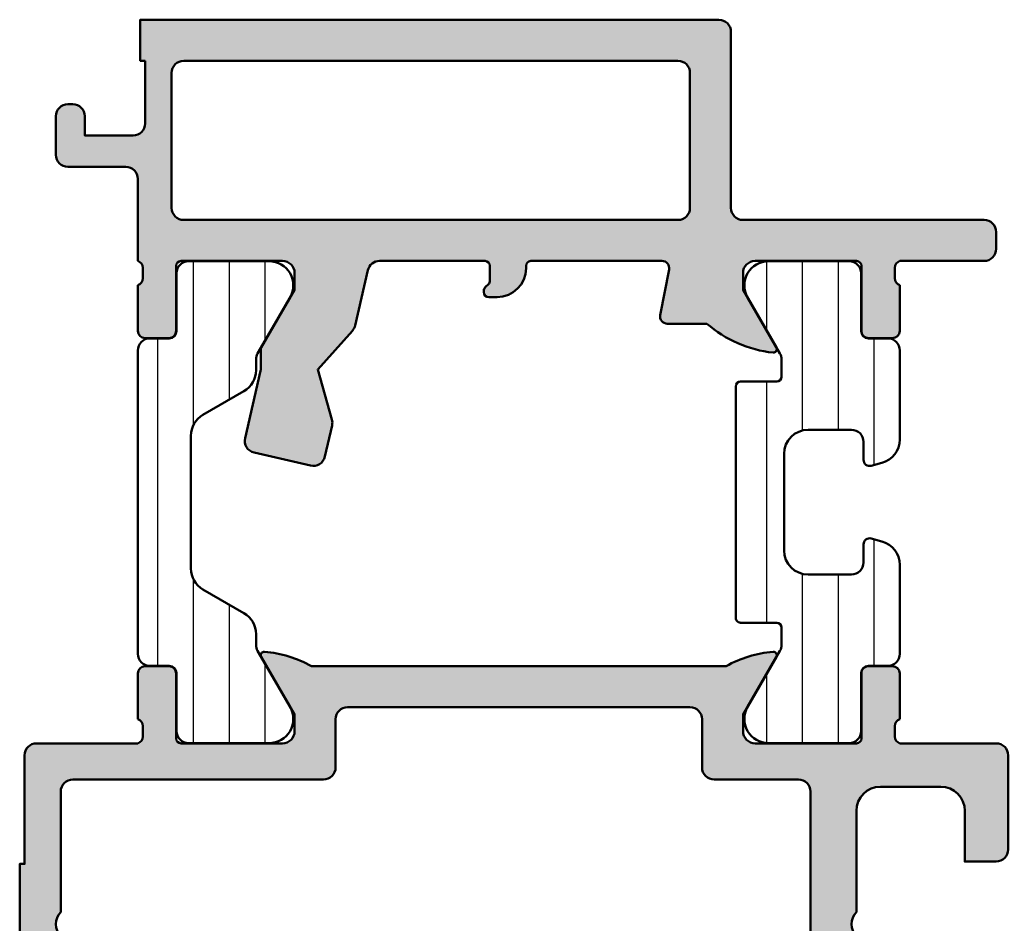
# Model space of a CAD drawing. Extents: x -29.5 to 32, y 0 to 75.
# Drawn here: x -29.5 to 11.5, y 37.5 to 75 of the extents above; entities that cross this region are included whole.
import ezdxf

# ---------------------------------------------------------------- set-up
doc = ezdxf.new("R2010")
doc.units = 0
for name, color, linetype, lineweight in [('0S-Alu contour', 7, 'Continuous', 50), ('0S-Alu hatch', 252, 'Continuous', 25), ('0S-Plastic contour', 254, 'Continuous', 50), ('0S-Plastic hatch', 253, 'Continuous', 25)]:
    doc.layers.add(name, color=color, linetype=linetype, lineweight=lineweight)
pattern_1 = [(90, (0, 0), (-1.4859, 0), [])]

# ---------------------------------------------------------------- blocks, each defined once
blk = doc.blocks.new('479980__D84203C2_9D74_4D41_885A_A0B6818175C4_')
at = {"layer": '0S-Alu hatch'}
h = blk.add_hatch(color=256, dxfattribs=at)
edge = h.paths.add_edge_path()
edge.add_ellipse((11, 44.50000000000001), major_axis=(-0.5, 0), ratio=1, start_angle=180, end_angle=269.9999999999992, ccw=False)
edge.add_line((11.50000000000001, 44.50000000000001), (11.50000000000001, 40.60000000000001))
edge.add_ellipse((11, 40.60000000000001), major_axis=(-0.5, 0), ratio=1, start_angle=90, end_angle=180, ccw=False)
edge.add_line((11, 40.1), (9.700000000000008, 40.1))
edge.add_line((9.700000000000008, 40.1), (9.700000000000008, 42.20000000000001))
edge.add_arc((8.700000000000003, 42.2), 1.000000000000007, 0, 89.99999999999959)
edge.add_line((8.700000000000008, 43.20000000000001), (6.200000000000009, 43.2))
edge.add_arc((6.20000000000002, 42.19999999999999), 1.00000000000001, 90.00000000000063, 180)
edge.add_line((5.200000000000009, 42.2), (5.200000000000009, 38.00000000000001))
edge.add_arc((5.725000000000004, 37.50000000000001), 0.7249999999999965, 136.3971810272961, 223.6028189727045)
edge.add_line((5.200000000000013, 37), (5.200000000000009, 32.80000000000001))
edge.add_arc((6.200000000000013, 32.80000000000001), 1.000000000000003, 180, 269.9999999999998)
edge.add_line((6.200000000000009, 31.80000000000001), (8.700000000000008, 31.80000000000001))
edge.add_arc((8.700000000000003, 32.80000000000001), 1.000000000000007, 270.0000000000004, 360)
edge.add_line((9.700000000000008, 32.80000000000001), (9.700000000000008, 34.90000000000001))
edge.add_line((9.700000000000008, 34.90000000000001), (11.00000000000001, 34.90000000000001))
edge.add_ellipse((11, 34.40000000000001), major_axis=(-0.5, 0), ratio=1, start_angle=180, end_angle=269.9999999999992, ccw=False)
edge.add_line((11.50000000000001, 34.40000000000001), (11.50000000000001, 30))
edge.add_arc((11.60000000000001, 29.71715728752539), 0.2999999999999932, 109.4712206344914, 180)
edge.add_line((11.30000000000001, 29.7171572875254), (11.3, 29.28284271247463))
edge.add_arc((11.60000000000002, 29.28284271247464), 0.3000000000000185, 180, 250.5287793655073)
edge.add_line((11.50000000000001, 29.00000000000001), (11.50000000000001, 27.10000000000004))
edge.add_ellipse((11.19999999999996, 27.10000000000004), major_axis=(-0.3000000000000398, 0), ratio=1, start_angle=90.00000000000142, end_angle=180, ccw=False)
edge.add_line((11.19999999999997, 26.80000000000001), (10.21000000000005, 26.80000000000001))
edge.add_ellipse((10.21000000000005, 27.10000000000004), major_axis=(-0.3000000000000398, 0), ratio=1, start_angle=0, end_angle=90, ccw=False)
edge.add_line((9.91000000000001, 27.10000000000004), (9.91000000000001, 29.8))
edge.add_arc((9.710000000000015, 29.80000000000001), 0.1999999999999957, 0, 90)
edge.add_line((9.710000000000015, 30.00000000000001), (5.500000000000007, 30.00000000000001))
edge.add_arc((5.500000000000003, 29.50000000000001), 0.4999999999999929, 89.99999999999959, 180)
edge.add_line((5.00000000000001, 29.50000000000001), (5.000000000000007, 28.80000000000001))
edge.add_line((5.000000000000007, 28.80000000000001), (6.381495457622371, 26.40717967697245))
edge.add_ellipse((6.261880215351709, 26.33811978464831), major_axis=(-0.1381197846482973, 0), ratio=1, start_angle=84.67141356133249, end_angle=209.9999999999997, ccw=False)
edge.add_ellipse((6.713390245858214, 31.17898932645382), major_axis=(-4.999999999999996, 0), ratio=1, start_angle=61.1395438069938, end_angle=84.6714135613322, ccw=False)
edge.add_line((4.300000000000014, 26.8), (-17.39999999999998, 26.79999999999999))
edge.add_ellipse((-19.81339024585817, 31.17898932645382), major_axis=(-4.999999999999998, 0), ratio=1, start_angle=95.32858643866751, end_angle=118.860456193006, ccw=False)
edge.add_ellipse((-19.36188021535169, 26.3381197846483), major_axis=(-0.1381197846482978, 0), ratio=1, start_angle=-29.999999999999716, end_angle=95.32858643866791, ccw=False)
edge.add_line((-19.48149545762235, 26.40717967697245), (-18.09999999999998, 28.80000000000001))
edge.add_line((-18.09999999999998, 28.80000000000001), (-18.09999999999998, 29.50000000000001))
edge.add_arc((-18.59999999999999, 29.50000000000001), 0.5000000000000027, 0, 90)
edge.add_line((-18.59999999999999, 30.00000000000001), (-22.80999999999999, 30.00000000000001))
edge.add_arc((-22.80999999999998, 29.8), 0.2000000000000028, 90.00000000000205, 180)
edge.add_line((-23.00999999999998, 29.8), (-23.00999999999999, 27.10000000000004))
edge.add_ellipse((-23.31000000000003, 27.10000000000004), major_axis=(-0.3000000000000398, 0), ratio=1, start_angle=90, end_angle=180, ccw=False)
edge.add_line((-23.31000000000003, 26.80000000000001), (-24.29999999999995, 26.80000000000001))
edge.add_ellipse((-24.29999999999995, 27.10000000000004), major_axis=(-0.3000000000000398, 0), ratio=1, start_angle=0, end_angle=90, ccw=False)
edge.add_line((-24.59999999999999, 27.10000000000004), (-24.59999999999999, 29))
edge.add_arc((-24.69999999999999, 29.28284271247462), 0.2999999999999998, 289.471220634491, 360)
edge.add_line((-24.39999999999999, 29.28284271247462), (-24.39999999999999, 29.71715728752538))
edge.add_arc((-24.7, 29.71715728752537), 0.3000000000000069, 0, 70.52877936550946)
edge.add_line((-24.59999999999999, 30), (-28.79999999999999, 30))
edge.add_ellipse((-28.8, 30.5), major_axis=(-0.5, 0), ratio=1, start_angle=0, end_angle=90.0000000000008, ccw=False)
edge.add_line((-29.3, 30.5), (-29.29999999999999, 35))
edge.add_line((-29.29999999999999, 35), (-29.49999999999999, 35))
edge.add_line((-29.49999999999999, 35), (-29.49999999999999, 40))
edge.add_line((-29.49999999999999, 40), (-29.29999999999999, 40))
edge.add_line((-29.29999999999999, 40), (-29.29999999999999, 44.5))
edge.add_ellipse((-28.79999999999999, 44.5), major_axis=(-0.5, 0), ratio=1, start_angle=270, end_angle=360, ccw=False)
edge.add_line((-28.79999999999999, 45), (-24.59999999999999, 45))
edge.add_arc((-24.69999999999999, 45.28284271247462), 0.2999999999999999, 289.471220634491, 360)
edge.add_line((-24.39999999999999, 45.28284271247462), (-24.39999999999999, 45.71715728752538))
edge.add_arc((-24.69999999999999, 45.71715728752538), 0.3000000000000024, 0, 70.52877936550902)
edge.add_line((-24.59999999999999, 46), (-24.59999999999999, 47.89999999999996))
edge.add_ellipse((-24.29999999999995, 47.89999999999996), major_axis=(-0.3000000000000416, 0), ratio=1, start_angle=270, end_angle=360, ccw=False)
edge.add_line((-24.29999999999995, 48.2), (-23.31000000000003, 48.2))
edge.add_ellipse((-23.31000000000003, 47.89999999999996), major_axis=(-0.3000000000000362, 0), ratio=1, start_angle=180, end_angle=270, ccw=False)
edge.add_line((-23.00999999999999, 47.89999999999996), (-23.00999999999999, 45.2))
edge.add_arc((-22.80999999999999, 45.2), 0.199999999999998, 180, 270)
edge.add_line((-22.80999999999999, 45), (-18.59999999999999, 45))
edge.add_arc((-18.59999999999999, 45.49999999999999), 0.5, 270, 360)
edge.add_line((-18.09999999999998, 45.49999999999999), (-18.09999999999998, 46.2))
edge.add_line((-18.09999999999998, 46.2), (-19.48149545762236, 48.59282032302755))
edge.add_ellipse((-19.36188021535169, 48.6618802153517), major_axis=(-0.1381197846482984, 0), ratio=1, start_angle=-95.3285864386674, end_angle=29.999999999999773, ccw=False)
edge.add_ellipse((-19.81339024585821, 43.82101067354618), major_axis=(-5.000000000000002, 0), ratio=1, start_angle=241.13954380699352, end_angle=264.6714135613321, ccw=False)
edge.add_line((-17.39999999999998, 48.2), (-0.1999999999999886, 48.2))
edge.add_ellipse((2.213390245858242, 43.82101067354621), major_axis=(-4.999999999999987, 0), ratio=1, start_angle=275.32858643866814, end_angle=298.8604561930067, ccw=False)
edge.add_ellipse((1.761880215351709, 48.66188021535171), major_axis=(-0.1381197846482978, 0), ratio=1, start_angle=150.0000000000004, end_angle=275.3285864386676, ccw=False)
edge.add_line((1.881495457622371, 48.59282032302756), (0.5000000000000071, 46.2))
edge.add_line((0.5000000000000071, 46.2), (0.5000000000000142, 45.5))
edge.add_arc((1.000000000000003, 45.49999999999999), 0.4999999999999894, 180, 270.0000000000004)
edge.add_line((1.000000000000007, 45), (5.210000000000007, 45.00000000000001))
edge.add_arc((5.210000000000004, 45.20000000000002), 0.1999999999999993, 270.000000000001, 360)
edge.add_line((5.410000000000003, 45.20000000000001), (5.410000000000003, 47.89999999999997))
edge.add_ellipse((5.710000000000043, 47.89999999999996), major_axis=(-0.3000000000000398, 0), ratio=1, start_angle=269.99999999999727, end_angle=360, ccw=False)
edge.add_line((5.710000000000057, 48.2), (6.699999999999967, 48.20000000000001))
edge.add_ellipse((6.699999999999967, 47.89999999999997), major_axis=(-0.3000000000000398, 0), ratio=1, start_angle=180, end_angle=270, ccw=False)
edge.add_line((7.000000000000007, 47.89999999999997), (7.000000000000007, 46.00000000000001))
edge.add_arc((7.100000000000001, 45.71715728752539), 0.2999999999999976, 109.4712206344897, 180)
edge.add_line((6.8, 45.71715728752539), (6.800000000000004, 45.28284271247463))
edge.add_arc((7.100000000000001, 45.28284271247462), 0.2999999999999971, 180, 250.5287793655103)
edge.add_line((7.000000000000007, 45), (11.00000000000001, 45))
edge = h.paths.add_edge_path()
edge.add_arc((-1.699999999999995, 46), 0.5, 0, 89.9999999999992)
edge.add_line((-1.699999999999988, 46.5), (-15.89999999999998, 46.5))
edge.add_arc((-15.89999999999998, 46), 0.5000000000000018, 90, 180)
edge.add_line((-16.39999999999998, 46), (-16.39999999999998, 44))
edge.add_ellipse((-16.89999999999998, 44), major_axis=(-0.5000000000000036, 0), ratio=1, start_angle=90, end_angle=180, ccw=False)
edge.add_line((-16.89999999999998, 43.5), (-27.29999999999999, 43.5))
edge.add_arc((-27.29999999999999, 43), 0.5, 90, 180)
edge.add_line((-27.79999999999999, 43), (-27.79999999999999, 38))
edge.add_arc((-27.27499999999999, 37.5), 0.7249999999999986, 136.3971810272962, 223.6028189727037)
edge.add_line((-27.79999999999999, 37), (-27.79999999999999, 32))
edge.add_arc((-27.29999999999999, 32), 0.5, 180, 269.9999999999992)
edge.add_line((-27.3, 31.5), (-16.89999999999999, 31.5))
edge.add_ellipse((-16.89999999999999, 31), major_axis=(-0.5000000000000071, 0), ratio=1, start_angle=180, end_angle=270, ccw=False)
edge.add_line((-16.39999999999999, 31), (-16.39999999999998, 29))
edge.add_arc((-15.89999999999998, 29), 0.5, 180, 269.9999999999992)
edge.add_line((-15.89999999999999, 28.5), (2.800000000000011, 28.5))
edge.add_arc((2.800000000000004, 29), 0.5, 270.0000000000008, 360)
edge.add_line((3.300000000000004, 29), (3.3, 43))
edge.add_arc((2.800000000000004, 43), 0.4999999999999965, 0, 89.9999999999992)
edge.add_line((2.800000000000011, 43.5), (-0.6999999999999958, 43.5))
edge.add_ellipse((-0.6999999999999958, 44), major_axis=(-0.5, 0), ratio=1, start_angle=0, end_angle=90, ccw=False)
edge.add_line((-1.199999999999995, 44), (-1.199999999999995, 46))
at = {"layer": '0S-Alu contour', "color": 7}
for points in [[(-18.09999999999998, 45.49999999999999), (-18.09999999999998, 46.2), (-19.48149545762236, 48.59282032302755)], [(1.881495457622371, 48.59282032302756), (0.5000000000000071, 46.2), (0.5000000000000142, 45.5)], [(-24.29999999999995, 48.2), (-23.31000000000003, 48.2)], [(-17.39999999999998, 48.2), (-0.1999999999999886, 48.2)], [(5.710000000000057, 48.2), (6.699999999999967, 48.20000000000001)], [(-24.59999999999999, 46), (-24.59999999999999, 47.89999999999996)], [(-23.00999999999999, 47.89999999999996), (-23.00999999999999, 45.2)], [(5.410000000000003, 45.20000000000001), (5.410000000000003, 47.89999999999997)], [(7.000000000000007, 47.89999999999997), (7.000000000000007, 46.00000000000001)], [(-1.699999999999988, 46.5), (-15.89999999999998, 46.5)], [(-16.39999999999998, 46), (-16.39999999999998, 44)], [(-1.199999999999995, 44), (-1.199999999999995, 46)], [(-24.39999999999999, 45.28284271247462), (-24.39999999999999, 45.71715728752538)], [(6.8, 45.71715728752539), (6.800000000000004, 45.28284271247463)], [(-28.79999999999999, 45), (-24.59999999999999, 45)], [(-22.80999999999999, 45), (-18.59999999999999, 45)], [(1.000000000000007, 45), (5.210000000000007, 45.00000000000001)], [(7.000000000000007, 45), (11.00000000000001, 45)], [(-29.3, 30.5), (-29.29999999999999, 35), (-29.49999999999999, 35), (-29.49999999999999, 40), (-29.29999999999999, 40), (-29.29999999999999, 44.5)], [(11.50000000000001, 44.50000000000001), (11.50000000000001, 40.60000000000001)], [(-16.89999999999998, 43.5), (-27.29999999999999, 43.5)], [(2.800000000000011, 43.5), (-0.6999999999999958, 43.5)], [(8.700000000000008, 43.20000000000001), (6.200000000000009, 43.2)], [(-27.79999999999999, 43), (-27.79999999999999, 38)], [(3.300000000000004, 29), (3.3, 43)], [(5.200000000000009, 42.2), (5.200000000000009, 38.00000000000001)], [(11, 40.1), (9.700000000000008, 40.1), (9.700000000000008, 42.20000000000001)], [(-27.79999999999999, 37), (-27.79999999999999, 32)], [(5.200000000000013, 37), (5.200000000000009, 32.80000000000001)], [(9.700000000000008, 32.80000000000001), (9.700000000000008, 34.90000000000001), (11.00000000000001, 34.90000000000001)], [(11.50000000000001, 34.40000000000001), (11.50000000000001, 30)], [(6.200000000000009, 31.80000000000001), (8.700000000000008, 31.80000000000001)], [(-27.3, 31.5), (-16.89999999999999, 31.5)], [(-16.39999999999999, 31), (-16.39999999999998, 29)], [(-24.59999999999999, 30), (-28.79999999999999, 30)], [(-18.59999999999999, 30.00000000000001), (-22.80999999999999, 30.00000000000001)], [(9.710000000000015, 30.00000000000001), (5.500000000000007, 30.00000000000001)], [(-24.39999999999999, 29.28284271247462), (-24.39999999999999, 29.71715728752538)], [(-23.00999999999998, 29.8), (-23.00999999999999, 27.10000000000004)], [(9.91000000000001, 27.10000000000004), (9.91000000000001, 29.8)], [(11.30000000000001, 29.7171572875254), (11.3, 29.28284271247463)], [(-19.48149545762235, 26.40717967697245), (-18.09999999999998, 28.80000000000001), (-18.09999999999998, 29.50000000000001)], [(5.00000000000001, 29.50000000000001), (5.000000000000007, 28.80000000000001), (6.381495457622371, 26.40717967697245)], [(-24.59999999999999, 27.10000000000004), (-24.59999999999999, 29)], [(11.50000000000001, 29.00000000000001), (11.50000000000001, 27.10000000000004)], [(-15.89999999999999, 28.5), (2.800000000000011, 28.5)], [(-23.31000000000003, 26.80000000000001), (-24.29999999999995, 26.80000000000001)], [(4.300000000000014, 26.8), (-17.39999999999998, 26.79999999999999)], [(11.19999999999997, 26.80000000000001), (10.21000000000005, 26.80000000000001)]]:
    blk.add_lwpolyline(points, dxfattribs=at)
at = {"layer": '0S-Alu contour', "color": 7, "extrusion": (0, 0, -1)}
for centre, radius, start, end in [((19.36188021535169, 48.6618802153517), 0.1381197846482984, 330.0000000000003, 95.32858643866736), ((19.81339024585821, 43.82101067354618), 5.000000000000003, 95.32858643866793, 118.8604561930065), ((-2.213390245858242, 43.82101067354621), 4.999999999999987, 61.13954380699329, 84.67141356133187), ((-1.761880215351709, 48.66188021535171), 0.1381197846482978, 84.67141356133236, 209.9999999999997), ((24.29999999999995, 47.89999999999996), 0.3000000000000416, 0, 90), ((23.31000000000003, 47.89999999999996), 0.3000000000000362, 90, 180), ((-5.710000000000043, 47.89999999999996), 0.3000000000000398, 0, 90.00000000000273), ((-6.699999999999967, 47.89999999999997), 0.3000000000000398, 90, 180), ((28.79999999999999, 44.5), 0.5, 0, 90), ((-11, 44.50000000000001), 0.5, 90.00000000000081, 180), ((16.89999999999998, 44), 0.5000000000000036, 180, 270), ((0.6999999999999958, 44), 0.5, 270, 0), ((-11, 40.60000000000001), 0.5, 180, 270), ((-11, 34.40000000000001), 0.5, 90.00000000000081, 180), ((16.89999999999999, 31), 0.5000000000000071, 90, 180), ((28.8, 30.5), 0.5, 269.9999999999992, 0), ((24.29999999999995, 27.10000000000004), 0.3000000000000398, 270, 0), ((23.31000000000003, 27.10000000000004), 0.3000000000000398, 180, 270), ((-10.21000000000005, 27.10000000000004), 0.3000000000000398, 270, 0), ((-11.19999999999996, 27.10000000000004), 0.3000000000000398, 180, 269.9999999999986), ((19.81339024585817, 31.17898932645382), 4.999999999999998, 241.139543806994, 264.6714135613325), ((-6.713390245858214, 31.17898932645382), 4.999999999999996, 275.3285864386678, 298.8604561930062), ((19.36188021535169, 26.3381197846483), 0.1381197846482978, 264.6714135613321, 29.9999999999997), ((-6.261880215351709, 26.33811978464831), 0.1381197846482973, 150.0000000000003, 275.3285864386676)]:
    blk.add_arc(centre, radius, start, end, dxfattribs=at)
at = {"layer": '0S-Alu contour', "color": 7}
for centre, radius, start, end in [((-15.89999999999998, 46), 0.5000000000000018, 90, 180), ((-1.699999999999995, 46), 0.5, 0, 89.9999999999992), ((-24.69999999999999, 45.71715728752538), 0.3000000000000024, 0, 70.52877936550902), ((7.100000000000001, 45.71715728752539), 0.2999999999999976, 109.4712206344897, 180), ((-24.69999999999999, 45.28284271247462), 0.2999999999999999, 289.471220634491, 0), ((-22.80999999999999, 45.2), 0.199999999999998, 180, 270), ((-18.59999999999999, 45.49999999999999), 0.5, 270, 0), ((1.000000000000003, 45.49999999999999), 0.4999999999999894, 180, 270.0000000000004), ((5.210000000000004, 45.20000000000002), 0.1999999999999993, 270.000000000001, 0), ((7.100000000000001, 45.28284271247462), 0.2999999999999971, 180, 250.5287793655103), ((-27.29999999999999, 43), 0.5, 90, 180), ((2.800000000000004, 43), 0.4999999999999965, 0, 89.9999999999992), ((6.20000000000002, 42.19999999999999), 1.00000000000001, 90.00000000000063, 180), ((8.700000000000003, 42.2), 1.000000000000007, 0, 89.99999999999959), ((-27.27499999999999, 37.5), 0.7249999999999986, 136.3971810272962, 223.6028189727037), ((5.725000000000004, 37.50000000000001), 0.7249999999999965, 136.3971810272961, 223.6028189727045), ((6.200000000000013, 32.80000000000001), 1.000000000000003, 180, 269.9999999999998), ((8.700000000000003, 32.80000000000001), 1.000000000000007, 270.0000000000004, 0), ((-27.29999999999999, 32), 0.5, 180, 269.9999999999992), ((-24.7, 29.71715728752537), 0.3000000000000069, 0, 70.52877936550946), ((-22.80999999999998, 29.8), 0.2000000000000028, 90.00000000000205, 180), ((-18.59999999999999, 29.50000000000001), 0.5000000000000027, 0, 90), ((5.500000000000003, 29.50000000000001), 0.4999999999999929, 89.99999999999959, 180), ((9.710000000000015, 29.80000000000001), 0.1999999999999957, 0, 90), ((11.60000000000001, 29.71715728752539), 0.2999999999999932, 109.4712206344914, 180), ((-24.69999999999999, 29.28284271247462), 0.2999999999999998, 289.471220634491, 0), ((11.60000000000002, 29.28284271247464), 0.3000000000000185, 180, 250.5287793655073), ((-15.89999999999998, 29), 0.5, 180, 269.9999999999992), ((2.800000000000004, 29), 0.5, 270.0000000000008, 0)]:
    blk.add_arc(centre, radius, start, end, dxfattribs=at)
blk = doc.blocks.new('479940__AF0A92AA_704C_4E1C_937F_1E210D5FFF1D_')
at = {"layer": '0S-Alu hatch'}
h = blk.add_hatch(color=256, dxfattribs=at)
edge = h.paths.add_edge_path()
edge.add_line((-24.3, 73.3), (-24.5, 73.3))
edge.add_line((-24.5, 73.3), (-24.5, 75))
edge.add_line((-24.5, 75), (-0.5, 75))
edge.add_ellipse((-0.5, 74.5), major_axis=(-0.5000000000000008, 0), ratio=1, start_angle=180, end_angle=270, ccw=False)
edge.add_line((3.6e-15, 74.5), (3.6e-15, 67.2))
edge.add_arc((0.5, 67.2), 0.4999999999999965, 180, 270)
edge.add_line((0.5, 66.7), (10.50000000000001, 66.7))
edge.add_ellipse((10.50000000000002, 66.2), major_axis=(-0.4999999999999965, 0), ratio=1, start_angle=180, end_angle=270.0000000000008, ccw=False)
edge.add_line((11.00000000000001, 66.2), (11.00000000000001, 65.5))
edge.add_ellipse((10.50000000000002, 65.5), major_axis=(-0.4999999999999929, 0), ratio=1, start_angle=89.9999999999992, end_angle=180, ccw=False)
edge.add_line((10.50000000000001, 65.00000000000001), (7.000000000000014, 65))
edge.add_arc((7.100000000000015, 64.71715728752538), 0.2999999999999999, 109.471220634491, 180)
edge.add_line((6.800000000000018, 64.71715728752538), (6.800000000000022, 64.28284271247462))
edge.add_arc((7.100000000000015, 64.28284271247462), 0.2999999999999936, 180, 250.528779365509)
edge.add_line((7.000000000000014, 64), (7.000000000000007, 62.10000000000004))
edge.add_ellipse((6.69999999999997, 62.10000000000004), major_axis=(-0.3000000000000362, 0), ratio=1, start_angle=90.00000000000068, end_angle=180, ccw=False)
edge.add_line((6.699999999999974, 61.79999999999999), (5.710000000000047, 61.79999999999999))
edge.add_ellipse((5.71000000000005, 62.10000000000004), major_axis=(-0.3000000000000398, 0), ratio=1, start_angle=0, end_angle=89.99999999999937, ccw=False)
edge.add_line((5.41000000000001, 62.10000000000004), (5.41000000000001, 64.8))
edge.add_arc((5.210000000000015, 64.8), 0.1999999999999957, 0, 90)
edge.add_line((5.210000000000015, 65), (1.00000000000001, 65))
edge.add_arc((1.000000000000014, 64.5), 0.4999999999999983, 90.0000000000004, 180)
edge.add_line((0.5000000000000142, 64.5), (0.5000000000000142, 63.79999999999999))
edge.add_line((0.5000000000000142, 63.79999999999999), (1.881495457622378, 61.40717967697245))
edge.add_ellipse((1.761880215351713, 61.3381197846483), major_axis=(-0.1381197846482996, 0), ratio=1, start_angle=83.85931894597479, end_angle=209.999999999999, ccw=False)
edge.add_ellipse((2.28195574941586, 66.17210371793735), major_axis=(-5.000000000000038, 0), ratio=1, start_angle=48.97478133620422, end_angle=83.85931894597269, ccw=False)
edge.add_line((-0.9999999999999857, 62.40000000000001), (-2.64145970253017, 62.4))
edge.add_ellipse((-2.641459702530177, 62.7), major_axis=(-0.3000000000000024, 0), ratio=1, start_angle=-10.999999999999318, end_angle=90.00000000000142, ccw=False)
edge.add_line((-2.935947857564478, 62.75724269861296), (-2.569440946193566, 64.64275730138704))
edge.add_arc((-2.863929101227867, 64.7), 0.3000000000000017, 348.9999999999994, 450)
edge.add_line((-2.863929101227867, 65), (-8.299999999999997, 65))
edge.add_arc((-8.299999999999997, 64.8), 0.2000000000000011, 90, 180)
edge.add_line((-8.499999999999991, 64.8), (-8.5, 64.7))
edge.add_ellipse((-9.699999999999996, 64.7), major_axis=(-1.200000000000001, 0), ratio=1, start_angle=90, end_angle=180, ccw=False)
edge.add_line((-9.699999999999996, 63.5), (-10.04999999999999, 63.5))
edge.add_ellipse((-10.04999999999999, 63.7), major_axis=(-0.1999999999999993, 0), ratio=1, start_angle=0, end_angle=90, ccw=False)
edge.add_line((-10.24999999999999, 63.7), (-10.24999999999999, 63.76715728752538))
edge.add_ellipse((-10.04999999999999, 63.76715728752538), major_axis=(-0.2000000000000028, 0), ratio=1, start_angle=315, end_angle=360, ccw=False)
edge.add_line((-10.1914213562373, 63.90857864376268), (-10.05857864376269, 64.04142135623731))
edge.add_arc((-10.19999999999999, 64.18284271247462), 0.1999999999999996, 314.9999999999971, 360)
edge.add_line((-9.999999999999991, 64.18284271247462), (-9.999999999999991, 64.8))
edge.add_arc((-10.19999999999999, 64.8), 0.2000000000000028, 0, 90)
edge.add_line((-10.19999999999999, 65), (-14.5739412151035, 65))
edge.add_arc((-14.5739412151035, 64.5), 0.5, 90, 167.0000000000011)
edge.add_line((-15.06112624749613, 64.61247552717192), (-15.58890127201102, 62.32643074143592))
edge.add_ellipse((-16.07608630440367, 62.43890626860787), major_axis=(-0.5000000000000435, 0), ratio=1, start_angle=138.1892062570281, end_angle=166.9999999999989, ccw=False)
edge.add_line((-15.70341109398674, 62.10556982064466), (-17.13950055207518, 60.5))
edge.add_line((-17.13950055207518, 60.5), (-16.55258738071822, 58.42738322165302))
edge.add_ellipse((-17.03367072200445, 58.29115246617949), major_axis=(-0.5000000000000036, 0), ratio=1, start_angle=167.0000000000005, end_angle=195.810793742973, ccw=False)
edge.add_line((-16.54648568961183, 58.17867693900756), (-16.844571723946, 56.88752447282806))
edge.add_ellipse((-17.33175675633861, 57), major_axis=(-0.4999999999999979, 0), ratio=1, start_angle=77.00000000000023, end_angle=166.9999999999992, ccw=False)
edge.add_line((-17.44423228351054, 56.51281496760738), (-19.78272043899511, 57.05269749803266))
edge.add_ellipse((-19.67024491182317, 57.53988253042527), major_axis=(-0.5, 0), ratio=1, start_angle=-12.999999999999716, end_angle=76.99999999999937, ccw=False)
edge.add_line((-20.1574299442158, 57.6523580575972), (-19.51281496760737, 60.44449227697889))
edge.add_arc((-19.99999999999998, 60.55696780415082), 0.4999999999999975, 346.9999999999992, 360)
edge.add_line((-19.49999999999998, 60.55696780415082), (-19.49999999999998, 61.33811978464828))
edge.add_ellipse((-19.36188021535169, 61.33811978464828), major_axis=(-0.1381197846482927, 0), ratio=1, start_angle=329.9999999999988, end_angle=360, ccw=False)
edge.add_line((-19.48149545762234, 61.40717967697243), (-18.09999999999998, 63.79999999999999))
edge.add_line((-18.09999999999998, 63.79999999999999), (-18.09999999999998, 64.5))
edge.add_arc((-18.59999999999998, 64.5), 0.5000000000000027, 0, 90)
edge.add_line((-18.59999999999998, 65), (-22.81, 65))
edge.add_arc((-22.81, 64.8), 0.1999999999999993, 90, 180)
edge.add_line((-23.01000000000001, 64.8), (-23.01000000000001, 62.10000000000004))
edge.add_ellipse((-23.31000000000004, 62.10000000000004), major_axis=(-0.3000000000000402, 0), ratio=1, start_angle=90, end_angle=180, ccw=False)
edge.add_line((-23.31000000000004, 61.79999999999999), (-24.29999999999996, 61.79999999999999))
edge.add_ellipse((-24.29999999999996, 62.10000000000004), major_axis=(-0.3000000000000398, 0), ratio=1, start_angle=0, end_angle=90, ccw=False)
edge.add_line((-24.6, 62.10000000000004), (-24.6, 64))
edge.add_arc((-24.7, 64.28284271247462), 0.2999999999999972, 289.4712206344897, 360)
edge.add_line((-24.4, 64.28284271247462), (-24.4, 64.71715728752538))
edge.add_arc((-24.70000000000001, 64.71715728752538), 0.3000000000000031, 0, 70.52877936550773)
edge.add_line((-24.59999999999999, 65), (-24.59999999999999, 68.4))
edge.add_arc((-25.1, 68.4), 0.5000000000000006, 0, 90)
edge.add_line((-25.1, 68.9), (-27.5, 68.9))
edge.add_ellipse((-27.5, 69.39999999999999), major_axis=(-0.4999999999999992, 0), ratio=1, start_angle=0, end_angle=90, ccw=False)
edge.add_line((-28, 69.4), (-28, 71))
edge.add_ellipse((-27.5, 71), major_axis=(-0.4999999999999987, 0), ratio=1, start_angle=270, end_angle=360, ccw=False)
edge.add_line((-27.5, 71.5), (-27.3, 71.5))
edge.add_ellipse((-27.3, 71), major_axis=(-0.4999999999999992, 0), ratio=1, start_angle=180, end_angle=270, ccw=False)
edge.add_line((-26.8, 71), (-26.8, 70.2))
edge.add_line((-26.8, 70.2), (-24.8, 70.2))
edge.add_arc((-24.8, 70.7), 0.5, 270, 360)
edge.add_line((-24.3, 70.7), (-24.3, 73.3))
edge = h.paths.add_edge_path()
edge.add_arc((-2.199999999999995, 72.80000000000001), 0.4999999999999965, 0, 90)
edge.add_line((-2.199999999999995, 73.30000000000001), (-22.7, 73.3))
edge.add_arc((-22.7, 72.8), 0.4999999999999996, 90.00000000000081, 180)
edge.add_line((-23.2, 72.8), (-23.2, 67.19999999999997))
edge.add_arc((-22.7, 67.19999999999997), 0.5, 180, 270)
edge.add_line((-22.7, 66.69999999999999), (-2.199999999999988, 66.7))
edge.add_arc((-2.199999999999988, 67.2), 0.4999999999999992, 270, 360)
edge.add_line((-1.699999999999988, 67.2), (-1.700000000000002, 72.80000000000001))
at = {"layer": '0S-Alu contour', "color": 7}
for points in [[(-24.3, 73.3), (-24.5, 73.3), (-24.5, 75), (-0.5, 75)], [(3.6e-15, 74.5), (3.6e-15, 67.2)], [(-24.3, 70.7), (-24.3, 73.3)], [(-2.199999999999995, 73.30000000000001), (-22.7, 73.3)], [(-23.2, 72.8), (-23.2, 67.19999999999997)], [(-1.699999999999988, 67.2), (-1.700000000000002, 72.80000000000001)], [(-27.5, 71.5), (-27.3, 71.5)], [(-28, 69.4), (-28, 71)], [(-26.8, 71), (-26.8, 70.2), (-24.8, 70.2)], [(-25.1, 68.9), (-27.5, 68.9)], [(-24.59999999999999, 65), (-24.59999999999999, 68.4)], [(-22.7, 66.69999999999999), (-2.199999999999988, 66.7)], [(0.5, 66.7), (10.50000000000001, 66.7)], [(11.00000000000001, 66.2), (11.00000000000001, 65.5)], [(-23.01000000000001, 64.8), (-23.01000000000001, 62.10000000000004)], [(-18.59999999999998, 65), (-22.81, 65)], [(-10.19999999999999, 65), (-14.5739412151035, 65)], [(-9.999999999999991, 64.18284271247462), (-9.999999999999991, 64.8)], [(-8.499999999999991, 64.8), (-8.5, 64.7)], [(-2.863929101227867, 65), (-8.299999999999997, 65)], [(5.210000000000015, 65), (1.00000000000001, 65)], [(5.41000000000001, 62.10000000000004), (5.41000000000001, 64.8)], [(10.50000000000001, 65.00000000000001), (7.000000000000014, 65)], [(-24.4, 64.28284271247462), (-24.4, 64.71715728752538)], [(-19.48149545762234, 61.40717967697243), (-18.09999999999998, 63.79999999999999), (-18.09999999999998, 64.5)], [(-15.06112624749613, 64.61247552717192), (-15.58890127201102, 62.32643074143592)], [(-2.935947857564478, 62.75724269861296), (-2.569440946193566, 64.64275730138704)], [(0.5000000000000142, 64.5), (0.5000000000000142, 63.79999999999999), (1.881495457622378, 61.40717967697245)], [(6.800000000000018, 64.71715728752538), (6.800000000000022, 64.28284271247462)], [(-24.6, 62.10000000000004), (-24.6, 64)], [(-10.1914213562373, 63.90857864376268), (-10.05857864376269, 64.04142135623731)], [(7.000000000000014, 64), (7.000000000000007, 62.10000000000004)], [(-10.24999999999999, 63.7), (-10.24999999999999, 63.76715728752538)], [(-9.699999999999996, 63.5), (-10.04999999999999, 63.5)], [(-0.9999999999999857, 62.40000000000001), (-2.64145970253017, 62.4)], [(-15.70341109398674, 62.10556982064466), (-17.13950055207518, 60.5), (-16.55258738071822, 58.42738322165302)], [(-23.31000000000004, 61.79999999999999), (-24.29999999999996, 61.79999999999999)], [(6.699999999999974, 61.79999999999999), (5.710000000000047, 61.79999999999999)], [(-19.49999999999998, 60.55696780415082), (-19.49999999999998, 61.33811978464828)], [(-20.1574299442158, 57.6523580575972), (-19.51281496760737, 60.44449227697889)], [(-16.54648568961183, 58.17867693900756), (-16.844571723946, 56.88752447282806)], [(-17.44423228351054, 56.51281496760738), (-19.78272043899511, 57.05269749803266)]]:
    blk.add_lwpolyline(points, dxfattribs=at)
at = {"layer": '0S-Alu contour', "color": 7, "extrusion": (0, 0, -1)}
for centre, radius, start, end in [((0.5, 74.5), 0.5000000000000008, 90, 180), ((27.5, 71), 0.4999999999999987, 0, 90), ((27.3, 71), 0.4999999999999992, 90, 180), ((27.5, 69.39999999999999), 0.4999999999999992, 270, 0), ((-10.50000000000002, 66.2), 0.4999999999999965, 89.9999999999992, 180), ((-10.50000000000002, 65.5), 0.4999999999999929, 180, 270.0000000000008), ((9.699999999999996, 64.7), 1.200000000000001, 180, 270), ((10.04999999999999, 63.76715728752538), 0.2000000000000028, 0, 45), ((10.04999999999999, 63.7), 0.1999999999999993, 270, 0), ((2.641459702530177, 62.7), 0.3000000000000025, 269.9999999999986, 10.99999999999929), ((16.07608630440367, 62.43890626860787), 0.5000000000000435, 193.0000000000012, 221.8107937429719), ((-2.28195574941586, 66.17210371793735), 5.000000000000038, 276.1406810540273, 311.0252186637958), ((24.29999999999996, 62.10000000000004), 0.3000000000000398, 270, 0), ((23.31000000000004, 62.10000000000004), 0.3000000000000402, 180, 270), ((-5.71000000000005, 62.10000000000004), 0.3000000000000398, 270.0000000000007, 0), ((-6.69999999999997, 62.10000000000004), 0.3000000000000362, 180, 269.9999999999993), ((19.36188021535169, 61.33811978464828), 0.1381197846482927, 0, 30.00000000000119), ((-1.761880215351713, 61.3381197846483), 0.1381197846482996, 150.000000000001, 276.1406810540253), ((17.03367072200445, 58.29115246617949), 0.5000000000000036, 164.189206257027, 192.9999999999996), ((19.67024491182317, 57.53988253042527), 0.5, 283.0000000000006, 12.99999999999965), ((17.33175675633861, 57), 0.4999999999999979, 193.0000000000008, 282.9999999999998)]:
    blk.add_arc(centre, radius, start, end, dxfattribs=at)
at = {"layer": '0S-Alu contour', "color": 7}
for centre, radius, start, end in [((-22.7, 72.8), 0.4999999999999996, 90.00000000000081, 180), ((-2.199999999999995, 72.80000000000001), 0.4999999999999965, 0, 90), ((-24.8, 70.7), 0.5, 270, 0), ((-25.1, 68.4), 0.5000000000000006, 0, 90), ((-22.7, 67.19999999999997), 0.5, 180, 270), ((-2.199999999999988, 67.2), 0.4999999999999992, 270, 0), ((0.5, 67.2), 0.4999999999999965, 180, 270), ((-24.70000000000001, 64.71715728752538), 0.3000000000000031, 0, 70.52877936550773), ((-22.81, 64.8), 0.1999999999999993, 90, 180), ((-18.59999999999998, 64.5), 0.5000000000000027, 0, 90), ((-14.5739412151035, 64.5), 0.5, 90, 167.0000000000011), ((-10.19999999999999, 64.8), 0.2000000000000028, 0, 90), ((-8.299999999999997, 64.8), 0.2000000000000011, 90, 180), ((-2.863929101227867, 64.7), 0.3000000000000017, 348.9999999999994, 90), ((1.000000000000014, 64.5), 0.4999999999999983, 90.0000000000004, 180), ((5.210000000000015, 64.8), 0.1999999999999957, 0, 90), ((7.100000000000015, 64.71715728752538), 0.2999999999999999, 109.471220634491, 180), ((-24.7, 64.28284271247462), 0.2999999999999972, 289.4712206344897, 0), ((-10.19999999999999, 64.18284271247462), 0.1999999999999996, 314.9999999999971, 0), ((7.100000000000015, 64.28284271247462), 0.2999999999999936, 180, 250.528779365509), ((-19.99999999999998, 60.55696780415082), 0.4999999999999975, 346.9999999999992, 0)]:
    blk.add_arc(centre, radius, start, end, dxfattribs=at)
blk = doc.blocks.new('278161__7C76B35D_5B60_489C_838D_FE254D260262___407A6770_1C20_4028_BA6B_9756BF29F9FA_')
at = {"layer": '0S-Plastic hatch'}
h = blk.add_hatch(dxfattribs=at)
h.set_pattern_fill('ANSI31', color=256, scale=0.4680000000000001, angle=45, style=0)
h.set_pattern_definition(pattern_1)
edge = h.paths.add_edge_path()
edge.add_ellipse((3.200000000000002, 53), major_axis=(-1, 0), ratio=1, start_angle=0, end_angle=90, ccw=False)
edge.add_line((2.200000000000002, 53), (2.200000000000002, 57))
edge.add_ellipse((3.200000000000002, 57), major_axis=(-1, 0), ratio=1, start_angle=270, end_angle=360, ccw=False)
edge.add_line((3.200000000000002, 58), (5.000000000000007, 58))
edge.add_ellipse((5.000000000000007, 57.5), major_axis=(-0.5, 0), ratio=1, start_angle=180, end_angle=270, ccw=False)
edge.add_line((5.500000000000007, 57.5), (5.500000000000007, 56.75))
edge.add_arc((5.750000000000007, 56.75), 0.25, 180, 284.9999999999996)
edge.add_line((5.814704761275635, 56.50851854342773), (6.258819045102526, 56.62751860712628))
edge.add_arc((5.999999999999996, 57.59344443341536), 1.00000000000001, 285.0000000000004, 360)
edge.add_line((7.000000000000007, 57.59344443341534), (7.000000000000007, 61.29))
edge.add_arc((6.5, 61.28999999999999), 0.5000000000000071, 0, 89.9999999999992)
edge.add_line((6.500000000000007, 61.79), (5.700000000000002, 61.79))
edge.add_ellipse((5.700000000000002, 62.09), major_axis=(-0.3000000000000007, 0), ratio=1, start_angle=0, end_angle=90, ccw=False)
edge.add_line((5.400000000000002, 62.09), (5.400000000000002, 64.49))
edge.add_arc((4.899999999999998, 64.49), 0.5000000000000036, 0, 89.9999999999992)
edge.add_line((4.900000000000005, 64.99000000000001), (1.556550992617015, 64.99))
edge.add_arc((1.556550992617015, 63.99), 1, 90, 210)
edge.add_line((0.6905255888325783, 63.49), (2.033012701892225, 61.16474411167424))
edge.add_ellipse((1.600000000000001, 60.91474411167424), major_axis=(-0.5000000000000019, 0), ratio=1, start_angle=180, end_angle=210.0000000000004, ccw=False)
edge.add_line((2.100000000000001, 60.91474411167424), (2.100000000000008, 60.2))
edge.add_ellipse((1.900000000000009, 60.2), major_axis=(-0.1999999999999993, 0), ratio=1, start_angle=90, end_angle=180, ccw=False)
edge.add_line((1.900000000000009, 60), (0.4000000000000022, 60))
edge.add_arc((0.4000000000000022, 59.8), 0.1999999999999993, 90, 180)
edge.add_line((0.2000000000000028, 59.8), (0.2000000000000028, 50.2))
edge.add_arc((0.399999999999995, 50.19999999999999), 0.1999999999999922, 180, 270.0000000000021)
edge.add_line((0.4000000000000022, 50), (1.900000000000009, 50))
edge.add_ellipse((1.900000000000009, 49.8), major_axis=(-0.1999999999999993, 0), ratio=1, start_angle=180, end_angle=270, ccw=False)
edge.add_line((2.100000000000008, 49.8), (2.100000000000001, 49.08525588832576))
edge.add_ellipse((1.600000000000001, 49.08525588832576), major_axis=(-0.5, 0), ratio=1, start_angle=150.0000000000001, end_angle=180, ccw=False)
edge.add_line((2.033012701892221, 48.83525588832576), (0.6905255888325785, 46.50999999999999))
edge.add_arc((1.556550992617008, 46.00999999999999), 0.9999999999999944, 149.9999999999994, 270.0000000000006)
edge.add_line((1.556550992617019, 45.01), (4.900000000000002, 45.01))
edge.add_arc((4.899999999999998, 45.51000000000001), 0.5000000000000036, 270.0000000000004, 360)
edge.add_line((5.400000000000002, 45.51000000000001), (5.400000000000002, 47.91))
edge.add_ellipse((5.700000000000002, 47.91), major_axis=(-0.2999999999999971, 0), ratio=1, start_angle=270, end_angle=360, ccw=False)
edge.add_line((5.700000000000002, 48.21), (6.500000000000003, 48.21))
edge.add_arc((6.499999999999992, 48.71000000000001), 0.5000000000000071, 270.0000000000012, 360)
edge.add_line((7, 48.71), (7.000000000000007, 52.40655556658466))
edge.add_arc((6.000000000000003, 52.40655556658466), 1.000000000000003, 0, 74.99999999999983)
edge.add_line((6.258819045102526, 53.37248139287372), (5.814704761275635, 53.49148145657227))
edge.add_arc((5.750000000000003, 53.25), 0.2499999999999998, 74.99999999999962, 180)
edge.add_line((5.500000000000003, 53.25), (5.500000000000007, 52.5))
edge.add_ellipse((5.000000000000007, 52.5), major_axis=(-0.5, 0), ratio=1, start_angle=90, end_angle=180, ccw=False)
edge.add_line((5.000000000000007, 52), (3.200000000000002, 52))
at = {"layer": '0S-Plastic contour', "color": 7}
for points in [[(4.900000000000005, 64.99000000000001), (1.556550992617015, 64.99)], [(5.400000000000002, 62.09), (5.400000000000002, 64.49)], [(0.6905255888325783, 63.49), (2.033012701892225, 61.16474411167424)], [(6.500000000000007, 61.79), (5.700000000000002, 61.79)], [(7.000000000000007, 57.59344443341534), (7.000000000000007, 61.29)], [(2.100000000000001, 60.91474411167424), (2.100000000000008, 60.2)], [(1.900000000000009, 60), (0.4000000000000022, 60)], [(0.2000000000000028, 59.8), (0.2000000000000028, 50.2)], [(3.200000000000002, 58), (5.000000000000007, 58)], [(5.500000000000007, 57.5), (5.500000000000007, 56.75)], [(2.200000000000002, 53), (2.200000000000002, 57)], [(5.814704761275635, 56.50851854342773), (6.258819045102526, 56.62751860712628)], [(6.258819045102526, 53.37248139287372), (5.814704761275635, 53.49148145657227)], [(5.500000000000003, 53.25), (5.500000000000007, 52.5)], [(7, 48.71), (7.000000000000007, 52.40655556658466)], [(5.000000000000007, 52), (3.200000000000002, 52)], [(0.4000000000000022, 50), (1.900000000000009, 50)], [(2.100000000000008, 49.8), (2.100000000000001, 49.08525588832576)], [(2.033012701892221, 48.83525588832576), (0.6905255888325785, 46.50999999999999)], [(5.700000000000002, 48.21), (6.500000000000003, 48.21)], [(5.400000000000002, 45.51000000000001), (5.400000000000002, 47.91)], [(1.556550992617019, 45.01), (4.900000000000002, 45.01)]]:
    blk.add_lwpolyline(points, dxfattribs=at)
for centre, radius, start, end in [((1.556550992617015, 63.99), 1, 90, 210), ((4.899999999999998, 64.49), 0.5000000000000036, 0, 89.9999999999992), ((6.5, 61.28999999999999), 0.5000000000000071, 0, 89.9999999999992), ((0.4000000000000022, 59.8), 0.1999999999999993, 90, 180), ((5.999999999999996, 57.59344443341536), 1.00000000000001, 285.0000000000004, 0), ((5.750000000000007, 56.75), 0.25, 180, 284.9999999999996), ((5.750000000000003, 53.25), 0.2499999999999998, 74.99999999999962, 180), ((6.000000000000003, 52.40655556658466), 1.000000000000003, 0, 74.99999999999983), ((0.399999999999995, 50.19999999999999), 0.1999999999999922, 180, 270.0000000000021), ((6.499999999999992, 48.71000000000001), 0.5000000000000071, 270.0000000000012, 0), ((1.556550992617008, 46.00999999999999), 0.9999999999999944, 149.9999999999994, 270.0000000000006), ((4.899999999999998, 45.51000000000001), 0.5000000000000036, 270.0000000000004, 0)]:
    blk.add_arc(centre, radius, start, end, dxfattribs=at)
at = {"layer": '0S-Plastic contour', "color": 7, "extrusion": (0, 0, -1)}
for centre, radius, start, end in [((-5.700000000000002, 62.09), 0.3000000000000007, 270, 0), ((-1.600000000000001, 60.91474411167424), 0.5000000000000019, 149.9999999999996, 180), ((-1.900000000000009, 60.2), 0.1999999999999993, 180, 270), ((-3.200000000000002, 57), 1, 0, 90), ((-5.000000000000007, 57.5), 0.5, 90, 180), ((-3.200000000000002, 53), 1, 270, 0), ((-5.000000000000007, 52.5), 0.5, 180, 270), ((-1.900000000000009, 49.8), 0.1999999999999993, 90, 180), ((-1.600000000000001, 49.08525588832576), 0.5, 180, 210), ((-5.700000000000002, 47.91), 0.2999999999999971, 0, 90)]:
    blk.add_arc(centre, radius, start, end, dxfattribs=at)
blk = doc.blocks.new('278161__855C729D_206C_426A_8621_AB67A4805A94___2332EA78_D74C_4804_8008_69F983A52579_')
at = {"layer": '0S-Plastic hatch'}
h = blk.add_hatch(dxfattribs=at)
h.set_pattern_fill('ANSI31', color=256, scale=0.4680000000000001, angle=45, style=0)
h.set_pattern_definition(pattern_1)
edge = h.paths.add_edge_path()
edge.add_line((-22.40000142520458, 52.24504242726534), (-22.40000142520458, 57.75495898163814))
edge.add_ellipse((-21.40000142520458, 57.75495898163814), major_axis=(-1, 0), ratio=1, start_angle=299.99999999999994, end_angle=360, ccw=False)
edge.add_line((-21.90000142520458, 58.62098438542258), (-20.20000142520459, 59.60247984304494))
edge.add_arc((-20.70000142520459, 60.46850524682938), 1.000000000000002, 300, 360)
edge.add_line((-19.70000142520459, 60.46850524682938), (-19.70000142520458, 60.91474481612598))
edge.add_ellipse((-19.20000142520458, 60.91474481612598), major_axis=(-0.5, 0), ratio=1, start_angle=329.9999999999999, end_angle=360, ccw=False)
edge.add_line((-19.6330141270968, 61.16474481612598), (-18.29052701403716, 63.49000070445175))
edge.add_arc((-19.15655241782159, 63.99000070445175), 0.9999999999999974, 329.9999999999999, 450.0000000000004)
edge.add_line((-19.1565524178216, 64.99000070445175), (-22.50000142520458, 64.99000070445173))
edge.add_arc((-22.50000142520458, 64.49000070445173), 0.5000000000000036, 90, 180)
edge.add_line((-23.00000142520459, 64.49000070445173), (-23.00000142520458, 62.09000070445173))
edge.add_ellipse((-23.30000142520458, 62.09000070445173), major_axis=(-0.2999999999999976, 0), ratio=1, start_angle=90, end_angle=180, ccw=False)
edge.add_line((-23.30000142520458, 61.79000070445173), (-24.10000142520458, 61.79000070445173))
edge.add_arc((-24.10000142520458, 61.29000070445173), 0.5, 90, 180)
edge.add_line((-24.60000142520458, 61.29000070445173), (-24.60000142520458, 48.71000070445174))
edge.add_arc((-24.10000142520458, 48.71000070445174), 0.5000000000000026, 180, 270)
edge.add_line((-24.10000142520458, 48.21000070445174), (-23.30000142520457, 48.21000070445174))
edge.add_ellipse((-23.30000142520457, 47.91000070445174), major_axis=(-0.3000000000000007, 0), ratio=1, start_angle=180, end_angle=270, ccw=False)
edge.add_line((-23.00000142520457, 47.91000070445174), (-23.00000142520457, 45.51000070445174))
edge.add_arc((-22.50000142520457, 45.51000070445174), 0.499999999999999, 180, 270.0000000000008)
edge.add_line((-22.50000142520457, 45.01000070445174), (-19.15655241782159, 45.01000070445174))
edge.add_arc((-19.15655241782159, 46.01000070445174), 0.9999999999999964, 270, 390.0000000000001)
edge.add_line((-18.29052701403715, 46.51000070445173), (-19.63301412709679, 48.8352565927775))
edge.add_ellipse((-19.20000142520457, 49.08525659277749), major_axis=(-0.4999999999999995, 0), ratio=1, start_angle=0, end_angle=30.000000000000227, ccw=False)
edge.add_line((-19.70000142520457, 49.08525659277749), (-19.70000142520458, 49.53149616207411))
edge.add_arc((-20.70000142520459, 49.53149616207409), 1.000000000000006, 0, 59.99999999999992)
edge.add_line((-20.20000142520459, 50.39752156585854), (-21.90000142520458, 51.3790170234809))
edge.add_ellipse((-21.40000142520458, 52.24504242726534), major_axis=(-1, 0), ratio=1, start_angle=0, end_angle=60, ccw=False)
at = {"layer": '0S-Plastic contour', "color": 7}
for points in [[(-19.1565524178216, 64.99000070445175), (-22.50000142520458, 64.99000070445173)], [(-23.00000142520459, 64.49000070445173), (-23.00000142520458, 62.09000070445173)], [(-19.6330141270968, 61.16474481612598), (-18.29052701403716, 63.49000070445175)], [(-23.30000142520458, 61.79000070445173), (-24.10000142520458, 61.79000070445173)], [(-24.60000142520458, 61.29000070445173), (-24.60000142520458, 48.71000070445174)], [(-19.70000142520459, 60.46850524682938), (-19.70000142520458, 60.91474481612598)], [(-21.90000142520458, 58.62098438542258), (-20.20000142520459, 59.60247984304494)], [(-22.40000142520458, 52.24504242726534), (-22.40000142520458, 57.75495898163814)], [(-20.20000142520459, 50.39752156585854), (-21.90000142520458, 51.3790170234809)], [(-19.70000142520457, 49.08525659277749), (-19.70000142520458, 49.53149616207411)], [(-18.29052701403715, 46.51000070445173), (-19.63301412709679, 48.8352565927775)], [(-24.10000142520458, 48.21000070445174), (-23.30000142520457, 48.21000070445174)], [(-23.00000142520457, 47.91000070445174), (-23.00000142520457, 45.51000070445174)], [(-22.50000142520457, 45.01000070445174), (-19.15655241782159, 45.01000070445174)]]:
    blk.add_lwpolyline(points, dxfattribs=at)
for centre, radius, start, end in [((-22.50000142520458, 64.49000070445173), 0.5000000000000036, 90, 180), ((-19.15655241782159, 63.99000070445175), 0.9999999999999974, 329.9999999999999, 90.0000000000004), ((-24.10000142520458, 61.29000070445173), 0.5, 90, 180), ((-20.70000142520459, 60.46850524682938), 1.000000000000002, 300, 0), ((-20.70000142520459, 49.53149616207409), 1.000000000000006, 0, 59.99999999999992), ((-24.10000142520458, 48.71000070445174), 0.5000000000000026, 180, 270), ((-19.15655241782159, 46.01000070445174), 0.9999999999999964, 270, 30.00000000000013), ((-22.50000142520457, 45.51000070445174), 0.499999999999999, 180, 270.0000000000008)]:
    blk.add_arc(centre, radius, start, end, dxfattribs=at)
at = {"layer": '0S-Plastic contour', "color": 7, "extrusion": (0, 0, -1)}
for centre, radius, start, end in [((23.30000142520458, 62.09000070445173), 0.2999999999999976, 180, 270), ((19.20000142520458, 60.91474481612598), 0.5, 0, 30.00000000000013), ((21.40000142520458, 57.75495898163814), 1, 0, 60.00000000000006), ((21.40000142520458, 52.24504242726534), 1, 300, 0), ((19.20000142520457, 49.08525659277749), 0.4999999999999995, 329.9999999999999, 0), ((23.30000142520457, 47.91000070445174), 0.3000000000000007, 90, 180)]:
    blk.add_arc(centre, radius, start, end, dxfattribs=at)
blk = doc.blocks.new('481670__3543138A_09DC_4B18_AA18_C5E5DD7F9F54_')
at = {"layer": '0S-Alu contour', "color": 7}
for name in ['479940__AF0A92AA_704C_4E1C_937F_1E210D5FFF1D_', '479980__D84203C2_9D74_4D41_885A_A0B6818175C4_']:
    blk.add_blockref(name, (0, 0), dxfattribs=at)
at = {"layer": '0S-Plastic contour', "color": 7}
for name in ['278161__855C729D_206C_426A_8621_AB67A4805A94___2332EA78_D74C_4804_8008_69F983A52579_', '278161__7C76B35D_5B60_489C_838D_FE254D260262___407A6770_1C20_4028_BA6B_9756BF29F9FA_']:
    blk.add_blockref(name, (0, 0), dxfattribs=at)

msp = doc.modelspace()

# ---------------------------------------------------------------- block references
at = {"layer": '0S-Alu contour', "color": 7}
msp.add_blockref('481670__3543138A_09DC_4B18_AA18_C5E5DD7F9F54_', (0, 0), dxfattribs=at)

doc.saveas('drawing.dxf')
